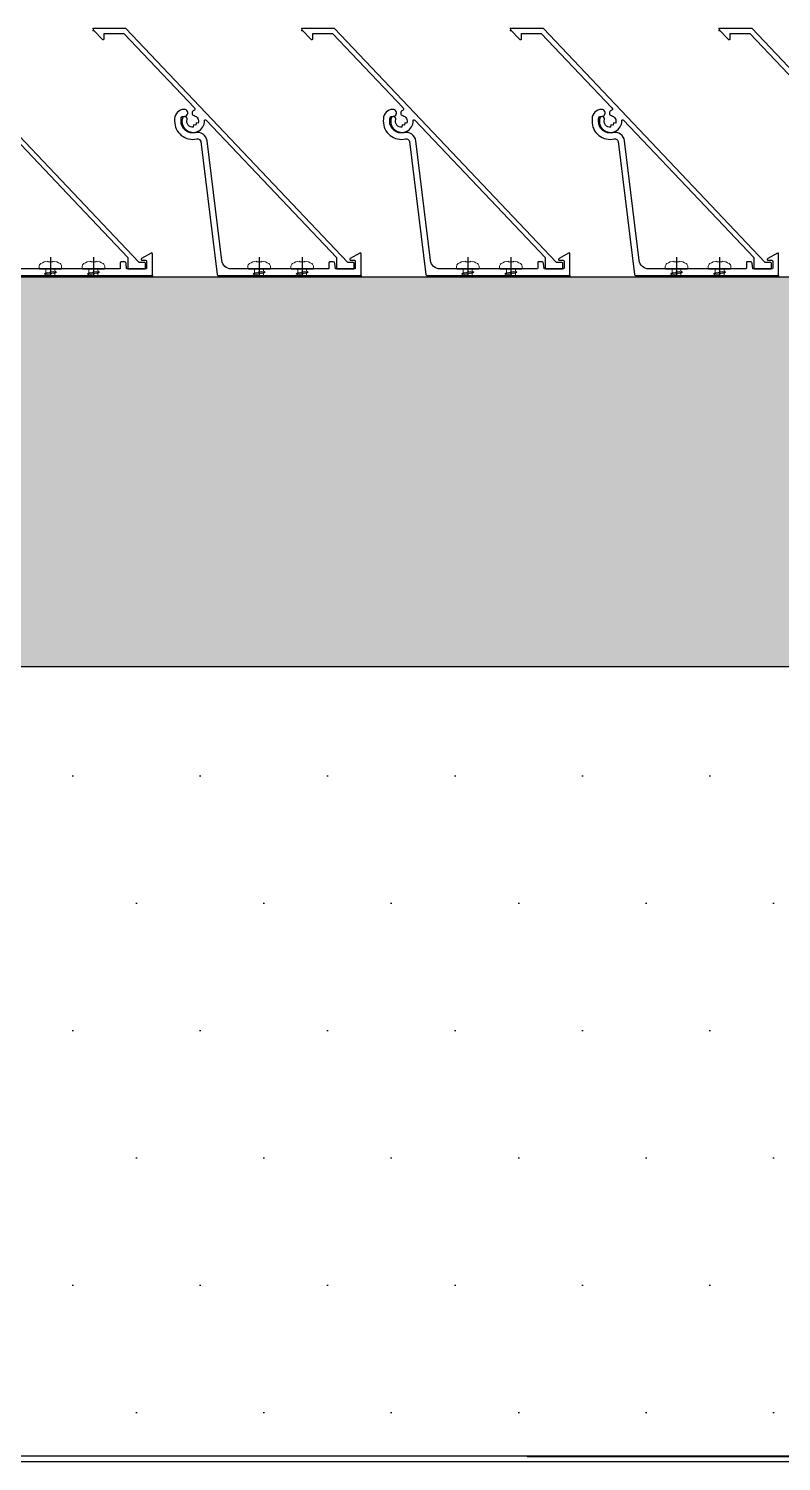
# Model space of a CAD drawing. Header units: millimetres. Extents: x 663313 to 1226001, y 1431724 to 1620898.
# Drawn here: x 761172.6 to 761407.1, y 1520016 to 1520462.6 of the extents above; entities that cross this region are included whole.
import ezdxf

# ---------------------------------------------------------------- set-up
doc = ezdxf.new("R2010")
doc.units = ezdxf.units.MM
doc.set_wipeout_variables(frame=1)
for name, pattern in [('CENTER', [50.800000000000004, 31.75, -6.35, 6.35, -6.35]), ('HIDDEN', [0.375, 0.25, -0.125]), ('XKITLINE00', [0])]:
    doc.linetypes.add(name, pattern=pattern)
for name, color, linetype in [('010 - ASPG_ACCESSORIES_MAIN_COLOR_1', 7, 'Continuous'), ('010 - ASPG_EXTR_MAIN_COLOR_2', 7, 'Continuous'), ('010 - ASPG_FLASHING_HATCH_', 7, 'Continuous'), ('010 - ASPG_FLASHING_MAIN_COLOR_2', 7, 'Continuous'), ('010 - ASPG_FLASHING_MAIN_COLOR_4', 7, 'Continuous'), ('010 - ASPG_FLASHING_WIPEOUT_', 7, 'Continuous'), ('010 - ASPG_FRAMING_MAIN_COLOR_2', 7, 'Continuous'), ('010 - ASPG_FRAMING_SUB_COLOR_2', 7, 'Continuous'), ('010 - ASPG_FRAMING_WIPEOUT_', 7, 'Continuous'), ('Center Line', 7, 'CENTER'), ('DIM', 7, 'Continuous')]:
    doc.layers.add(name, color=color, linetype=linetype)
doc.layers.add('010 - ASPG_EXTR_DEF_SUB', color=7, linetype='Continuous', plot=False)
for name, color, linetype, lineweight in [('Bolt', 7, 'Continuous', 0), ('Part', 7, 'Continuous', 0), ('SCREW', 7, 'Continuous', 5)]:
    doc.layers.add(name, color=color, linetype=linetype, lineweight=lineweight)

# ---------------------------------------------------------------- blocks, each defined once
blk = doc.blocks.new('44')
at = {"layer": 'Bolt', "color": 7, "linetype": 'XKITLINE00', "lineweight": 0}
for p, q in [((31.28057286469243, 28.45962040161248), (31.28057286469243, 28.45029640162829)), ((31.28057286469243, 28.45962040161248), (31.28057286469243, 28.45029640162829)), ((31.26657276460878, 28.4456204517046), (31.27589676459297, 28.4456204517046)), ((31.26657276460878, 28.4456204517046), (31.27589676459297, 28.4456204517046)), ((31.29457281460031, 28.4456204517046), (31.28524881461612, 28.4456204517046)), ((31.29457281460031, 28.4456204517046), (31.28524881461612, 28.4456204517046)), ((31.28057286469243, 28.4316205016803), (31.28057286469243, 28.44094450166449)), ((31.28057286469243, 28.4316205016803), (31.28057286469243, 28.44094450166449))]:
    blk.add_line(p, q, dxfattribs=at)
at = {"layer": 'Part', "color": 7, "linetype": 'HIDDEN', "lineweight": 0, "ltscale": 5}
for p, q in [((31.33821706124559, 28.64062037679832), (31.33821706124559, 27.74062742677052)), ((31.44721711124271, 28.64062037679832), (31.44721711124271, 27.74062742677052))]:
    blk.add_line(p, q, dxfattribs=at)
at = {"layer": 'Part', "color": 7, "linetype": 'XKITLINE00', "lineweight": 0}
blk.add_line((31.45521706133127, 28.64062037679832), (31.45521706133127, 27.74062742677052), dxfattribs=at)
at = {"layer": 'Part', "color": 7, "lineweight": 0}
blk.add_line((31.205572864739, 28.49562040169258), (31.22557281469904, 28.47562045161612), dxfattribs=at)
at = {"layer": 'Part', "color": 7, "linetype": 'HIDDEN', "lineweight": 0, "ltscale": 2}
blk.add_line((31.33557276474289, 28.47562045161612), (31.35557286464586, 28.49562040169258), dxfattribs=at)
at = {"layer": 'Part', "color": 7, "lineweight": 0}
for points in [[(31.33021711138986, 27.74062742677052), (31.33021711138986, 28.64162037684582), (31.45521706133127, 28.64162037684582), (31.45521376142256, 27.74062742677052), (31.33021711138986, 27.74062742677052)], [(31.33057281468041, 28.23562045162544), (31.205572864739, 28.23562045162544), (31.205572864739, 28.49562040169258), (31.33057281468041, 28.49562040169258)], [(31.33057281468041, 28.25562040170189), (31.22557281469904, 28.25562040170189), (31.22557281469904, 28.47562045161612), (31.33057281468041, 28.47562045161612)]]:
    blk.add_lwpolyline(points, dxfattribs=at)
at = {"layer": 'Part', "color": 7, "linetype": 'HIDDEN', "lineweight": 0, "ltscale": 2}
for points in [[(31.33057281468041, 28.49562040169258), (31.35557286464586, 28.49562040169258), (31.35557286464586, 28.23562045162544), (31.33057281468041, 28.23562045162544)], [(31.33057281468041, 28.47562045161612), (31.33557276474289, 28.47562045161612), (31.33557276474289, 28.25562040170189), (31.33057281468041, 28.25562040170189)]]:
    blk.add_lwpolyline(points, dxfattribs=at)
blk = doc.blocks.new('W-1-PP18-ST_ENT4_REV00_20260531-225334_LOPF_PL')
at = {"layer": 'DIM', "color": 7}
blk.add_line((12794.36958116724, -1759.800270318985), (14169.62124830915, -1759.833749294281), dxfattribs=at)
at = {"color": 7, "xscale": 1000.000000000001, "yscale": 1000.000000000001, "zscale": 1000.000000000001, "rotation": 90}
blk.add_blockref('44', (41885.61977786256, -33213.90015912056), dxfattribs=at)
at = {"layer": 'DIM', "color": 7}
blk.add_line((13219.365322773, -2009.746714353561), (14169.61516458227, -2009.746714353561), dxfattribs=at)
blk = doc.blocks.new('PZG35-9D5')
at = {"layer": 'Center Line', "color": 7}
blk.add_line((1.4210854715202e-14, 3.733653355866409), (1.4210854715202e-14, -10.53404386090006), dxfattribs=at)
at = {"layer": 'SCREW', "color": 7}
for p, q in [((-1.399999999999963, 2.842170943040401e-14), (-1.399999999999963, -1.090192378864657)), ((1.399999999999991, 0), (1.399999999999991, -0.5901923788647139)), ((-1.850000000000009, -1.399999999999977), (1.850000000000037, -0.8999999999999773)), ((-1.850000000000009, -1.399999999999977), (-1.399999999999963, -1.090192378864685)), ((-1.850000000000009, -1.399999999999977), (-1.399999999999963, -1.709807621135297)), ((-1.850000000000009, -2.699999999999989), (1.850000000000037, -2.199999999999989)), ((-1.850000000000009, -2.699999999999989), (-1.399999999999963, -2.390192378864697)), ((-1.850000000000009, -2.699999999999989), (-1.399999999999963, -3.009807621135309)), ((-1.850000000000009, -4), (-1.399999999999963, -3.690192378864708)), ((-1.850000000000009, -4), (-0.9911470940920566, -3.883938796498938)), ((-1.850000000000009, -4), (-1.399999999999963, -4.30980762113532)), ((-1.399999999999963, -1.090192378864685), (1.399999999999991, -0.5901923788646855)), ((-1.399999999999963, -1.709807621135297), (1.399999999999991, -1.209807621135297)), ((-1.399999999999963, -1.709807621135269), (-1.399999999999963, -2.390192378864697)), ((-1.399999999999963, -2.390192378864697), (1.399999999999991, -1.890192378864697)), ((-1.399999999999963, -3.009807621135309), (1.399999999999991, -2.509807621135309)), ((-1.399999999999963, -3.009807621135309), (-1.399999999999963, -3.690192378864708)), ((-1.399999999999963, -3.690192378864708), (-0.8446989986695002, -3.591031485769975)), ((-1.399999999999963, -4.30980762113532), (-1.184865735341859, -4.271390788160659)), ((-1.399999999999963, -4.309807621135349), (-1.399999999999963, -8.099999999999966)), ((0.5619885887190463, -3.339837273736322), (1.399999999999991, -3.190192378864708)), ((0.7141825614195483, -3.653488843051434), (1.850000000000037, -3.5)), ((0.7141825614195483, -3.932275020881832), (1.399999999999991, -3.80980762113532)), ((1.850000000000037, -0.8999999999999773), (1.399999999999991, -0.5901923788646855)), ((1.850000000000037, -0.8999999999999773), (1.399999999999991, -1.209807621135297)), ((1.399999999999991, -1.209807621135269), (1.399999999999991, -1.890192378864725)), ((1.850000000000037, -2.199999999999989), (1.399999999999991, -1.890192378864697)), ((1.850000000000037, -2.199999999999989), (1.399999999999991, -2.509807621135309)), ((1.399999999999991, -2.50980762113528), (1.399999999999991, -3.190192378864708)), ((1.850000000000037, -3.5), (1.399999999999991, -3.190192378864708)), ((1.850000000000037, -3.5), (1.399999999999991, -3.80980762113532)), ((1.399999999999991, -3.809807621135349), (1.399999999999991, -4.490192378864691)), ((1.4210854715202e-14, -9.5), (-1.399999999999963, -8.099999999999966)), ((1.4210854715202e-14, -9.5), (1.399999999999991, -8.099999999999966)), ((0.7141825614195483, -4.612659778611231), (1.399999999999991, -4.49019237886472)), ((0.7141825614195483, -4.953488843051389), (1.850000000000037, -4.800000000000011)), ((0.7141825614195483, -5.232275020881843), (1.399999999999991, -5.109807621135332)), ((1.850000000000037, -4.800000000000011), (1.399999999999991, -4.49019237886472)), ((1.850000000000037, -4.800000000000011), (1.399999999999991, -5.109807621135332)), ((1.399999999999991, -5.109807621135332), (1.399999999999991, -8.099999999999966))]:
    blk.add_line(p, q, dxfattribs=at)
blk.add_lwpolyline([(1.4210854715202e-14, -9.5), (0.7141825614195483, -5.232275020881843), (0.7141825614195483, -3.600899293750615, 0.4176573264866609), (0.4106596181599826, -3.300919979679151, 0.1081021898226624), (-0.8446989986694433, -3.591031485769975), (-1.399999999999991, -4.701675652739141)], format="xyb", dxfattribs=at)
blk = doc.blocks.new('*U6169')
at = {"layer": 'SCREW', "color": 7}
blk.add_lwpolyline([(3.026373332565058, 1.780836269555209, 0.09905967801670053), (0.7999999999999687, 2.546427498927414), (0.7999999999999687, 2.274284095813357), (-0.800000000000054, 2.274284095813357), (-0.800000000000054, 2.546427498927414, 0.09905967801670058), (-3.026373332565143, 1.780836269555209, 0.2665876613401604), (-3.500000000000043, 0.9556546004010897), (-3.500000000000043, 0.1999999999999886, 0.4142135623730938), (-3.300000000000054, 0), (3.299999999999997, 0, 0.4142135623731049), (3.499999999999986, 0.1999999999999886), (3.499999999999957, 0.9556546004010897, 0.2665876613401604)], format="xyb", close=True, dxfattribs=at)
blk.add_blockref('PZG35-9D5', (-1.4210854715202e-14, 0), dxfattribs=at)
blk = doc.blocks.new('*U6175')
at = {"color": 7}
blk.add_point((0, 0), dxfattribs=at)
at = {"layer": '010 - ASPG_ACCESSORIES_MAIN_COLOR_1', "color": 7}
blk.add_lwpolyline([(-39.69999999902211, -0.5999999995172398, 0.4142135623731156), (-39.99999999883585, -0.8999999995638059), (-39.99999999883585, -7.366962144914214, 0.5773502691897371), (-39.65044321701862, -7.568778847059366), (-36.64260295056738, -5.832201459393036, 0.7673269879794871), (-36.78520590183325, -5.299999999645297), (-37.89999999874271, -5.299999999645297, -0.4142135623735732), (-38.19999999902211, -4.999999999656938), (-38.19999999902211, -2.799999999587089, -0.4142135623730951), (-37.99999999883585, -2.59999999951724), (-32.18326623388566, -2.59999999951724, -0.3888787318530097), (-31.98402729420923, -2.782568851142787), (-31.8474567013327, -4.343577870872468, 0.3888787318530089), (-31.34935935237445, -4.799999999528882), (-30.29999999911524, -4.799999999528882, 0.4142135623732408), (-29.99999999883585, -4.499999999540523), (-29.99999999883585, -2.899999999505599, -0.4142135623731785), (-29.69999999902211, -2.59999999951724), (0.4107479506637901, -2.59999999951724, -0.3789692262628873), (3.38851808081381, -5.235465979035143), (7.952927200356498, -42.5207682372482, 0.4465929586642906), (11.6177961837966, -45.07649022702281, -0.4898018444424612), (16.07846395508386, -48.68238816667036), (16.06490363762714, -49.36225294566866, -0.1824796859550777), (15.80227640201338, -50.01801436272836, -0.2679491924113072), (15.32539491611533, -50.16829426406803, 1.122114645179816), (15.09990952932276, -52.3421093734276, 0.4050039718497206), (18.0645059288945, -49.40213623346681), (18.07806624681689, -48.72227145435209, 0.4898054953707174), (11.15966573380865, -43.12966807454978, -0.4465970485362636), (9.938031048281118, -42.27776159492242), (4.866356541635469, -0.8481197821154633, 0.3641755342157969), (4.570876519894227, -0.5999999995172398)], format="xyb", close=True, dxfattribs=at)
at = {"layer": '010 - ASPG_EXTR_DEF_SUB', "color": 7}
for p in [(-39.99999999883585, -0.4999999995172402), (43.44495566345738, -76.89999999944341), (43.44495566345738, -77.49999999954052)]:
    blk.add_point(p, dxfattribs=at)
at = {"layer": '010 - ASPG_EXTR_MAIN_COLOR_2', "color": 7}
blk.add_lwpolyline([(11.37409105408005, -48.15170148877115), (11.47245816211216, -47.43577758665815), (12.17779493960552, -47.55667202338264), (12.29266474000178, -46.78670596401826, -0.5355375090189683), (14.1918134491425, -49.16870282323253, 0.9915718169393263), (15.66379558271728, -49.57599316951273, 1.157025413028558), (8.792231505503878, -48.77291728999153, -0.6885576205791355), (8.274611146422103, -48.98797988444021), (-17.14292736421339, -22.16859813180672), (-32.34153279638849, -6.131750148785431), (-32.34153279638849, -2.899999981694054, 0.4143115081626392), (-32.64163311407901, -2.59999999951724), (-37.54163311352022, -2.59999999951724, 0.4141156188887998), (-37.84153278893791, -2.899999981635847), (-37.84153278893791, -4.299999988411218, 0.4142135623731781), (-37.54153279098682, -4.599999986478724), (-35.98884801496752, -4.599999986478724, -0.205894629290155), (-35.77110154624097, -4.693635078269653), (33.22969053988345, -77.49999999954052), (43.14495566324331, -77.49999999954052, 0.6681786376628355), (43.35708769806661, -76.98786796536915), (40.5215537941549, -74.1523340573247, 0.6681786381757795), (40.00942175951786, -74.36446609156592), (40.00942175951786, -75.99999999802712), (33.87471885257401, -75.99999999802712), (11.86384030175395, -52.7751643466243, -0.5583539238224016), (12.08261241135187, -51.95244935475676, 0.7662751832817146), (12.03674733010121, -50.39291741001107, -0.4385828234445206), (10.70630855322815, -48.05207626283555)], format="xyb", close=True, dxfattribs=at)
at = {"layer": 'SCREW', "color": 7, "rotation": 180}
for p in [(-21.64901723782532, -2.499999999924694), (-8.237076249206439, -2.499999999924694)]:
    blk.add_blockref('*U6169', p, dxfattribs=at)
blk = doc.blocks.new('*U4787')
at = {"color": 7}
blk.add_wipeout([(1440.0000000029759, 4.000000001546596), (60.00000000297587, 3.9999999999997726), (60.00000000297587, 69.29999999999995), (1440.0000000029759, 69.30000000154678)], dxfattribs=at).dxf.layer = '010 - ASPG_FRAMING_WIPEOUT_'
at = {"layer": '010 - ASPG_FRAMING_MAIN_COLOR_2', "color": 7}
blk.add_lwpolyline([(1410.00000000414, 69.30000000154668), (90.00000000181171, 69.3), (90.00000000181171, 6), (1410.00000000414, 6.000000001546685)], close=True, dxfattribs=at)
at = {"layer": '010 - ASPG_FRAMING_SUB_COLOR_2', "color": 7}
for points in [[(1440.000000002976, 4.000000001546685), (60.00000000297587, 4), (60.00000000297587, 69.3), (1440.000000002976, 69.30000000154668)], [(60.00000000297587, 2.000000000715772), (60.00000000297587, 4), (1440.000000002976, 4.000000001546685), (1440.000000002976, 2.000000002262457)]]:
    blk.add_lwpolyline(points, close=True, dxfattribs=at)
at = {"color": 7, "xscale": -1, "rotation": 180}
for p in [(91.77030946011655, 69.3), (156.7703094601166, 69.3), (221.7703094601166, 69.3), (286.7703094601166, 69.3), (351.7703094601166, 69.3)]:
    blk.add_blockref('*U6175', p, dxfattribs=at)
blk = doc.blocks.new('W-1-PP18-ST_ENT4_REV00_20260604-235409_LOPF_ASPG_')
at = {"color": 7, "xscale": -1, "zscale": -1}
blk.add_blockref('*U4787', (13585.00000000047, -1709.999999999767), dxfattribs=at)
blk = doc.blocks.new('*U5625')
at = {"color": 7}
blk.add_wipeout([(0, -52.000000000100954), (2999.999999999822, -52.000000000100954), (2999.999999999822, -297.9999999999809), (0, -297.9999999999809)], dxfattribs=at).dxf.layer = '010 - ASPG_FLASHING_WIPEOUT_'
at = {"layer": '010 - ASPG_FLASHING_HATCH_'}
h = blk.add_hatch(dxfattribs=at)
h.set_pattern_fill('DOTS', scale=0.5)
h.set_pattern_definition([(0, (0, 0), (19.84375, 39.6875), [0, -39.6875])])
h.paths.add_polyline_path([(0, -52), (3000, -52), (3000, -298), (1.094595811627281e-16, -298)])
at = {"layer": '010 - ASPG_FLASHING_MAIN_COLOR_2', "color": 7}
blk.add_lwpolyline([(0, -52), (3000, -52), (3000, -298), (1.094595811627281e-16, -298)], close=True, dxfattribs=at)
at = {"color": 7}
blk.add_wipeout([(0, 69.29999999994834), (2999.999999999822, 69.29999999994834), (2999.999999999822, -51.99999999999727), (0, -51.99999999999727)], dxfattribs=at).dxf.layer = '010 - ASPG_FLASHING_WIPEOUT_'
at = {"layer": '010 - ASPG_FLASHING_HATCH_'}
h = blk.add_hatch(dxfattribs=at)
h.set_pattern_fill('DOTS', scale=0.2)
h.set_pattern_definition([(0, (0, 0), (7.9375, 15.875), [0, -15.875])])
h.paths.add_polyline_path([(-2.8421709430404e-14, 69.29999999999998), (3000, 69.29999999999998), (3000, -52.00000000000001), (3.155443620884047e-30, -52.00000000000001)])
at = {"layer": '010 - ASPG_FLASHING_MAIN_COLOR_4', "color": 7}
blk.add_lwpolyline([(-2.8421709430404e-14, 69.29999999999998), (3000, 69.29999999999998), (3000, -52.00000000000001), (3.155443620884047e-30, -52.00000000000001)], close=True, dxfattribs=at)
blk = doc.blocks.new('W-1-PP18-ST_ENT4_REV00_20260617-033902_ASPG_FLASHING')
at = {"color": 7, "xscale": -1}
blk.add_blockref('*U5625', (13585.00000000047, -1710), dxfattribs=at)

msp = doc.modelspace()

# ---------------------------------------------------------------- block references
at = {"layer": 'DIM', "color": 7}
msp.add_blockref('W-1-PP18-ST_ENT4_REV00_20260531-225334_LOPF_PL', (747937.9498508666, 1522025.785729408), dxfattribs=at)

# ---------------------------------------------------------------- next in the draw order: block references
at = {"color": 7}
msp.add_blockref('W-1-PP18-ST_ENT4_REV00_20260604-235409_LOPF_ASPG_', (747937.9498508666, 1522025.785729408), dxfattribs=at)

# ---------------------------------------------------------------- next in the draw order: block references
msp.add_blockref('W-1-PP18-ST_ENT4_REV00_20260617-033902_ASPG_FLASHING', (747937.9498508666, 1522025.785729408), dxfattribs=at)

doc.saveas('drawing.dxf')
